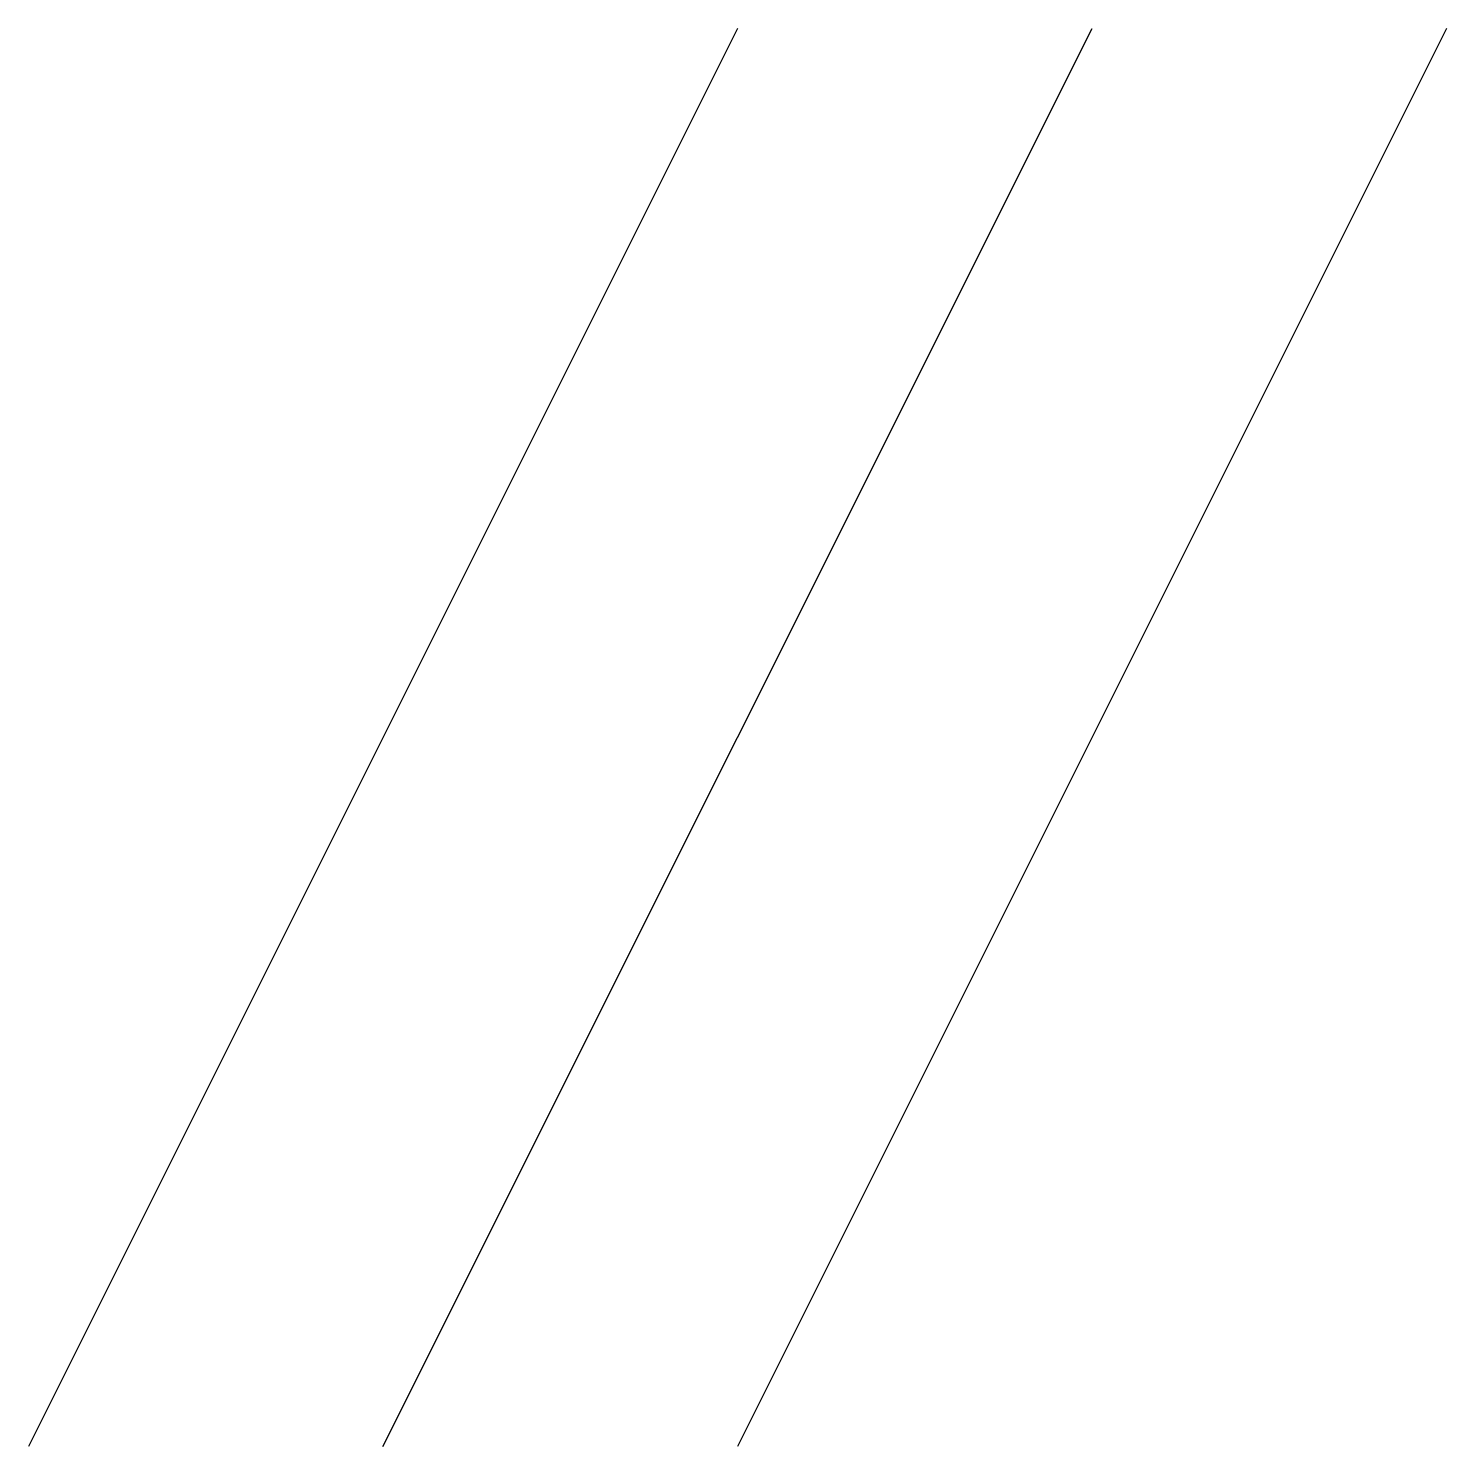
# Model space of a CAD drawing. Extents: x -2 to 2, y -2 to 2.
import ezdxf

# ---------------------------------------------------------------- set-up
doc = ezdxf.new("R2010")
doc.units = 0
doc.layers.get('0').update_dxf_attribs({"linetype": 'CONTINUOUS'})

msp = doc.modelspace()

# ---------------------------------------------------------------- linework, layer by layer
at = {"color": 0}
for p, q in [((0, 2), (-2, -2)), ((-1, -2), (1, 2)), ((2, 2), (0, -2))]:
    msp.add_line(p, q, dxfattribs=at)

doc.saveas('drawing.dxf')
